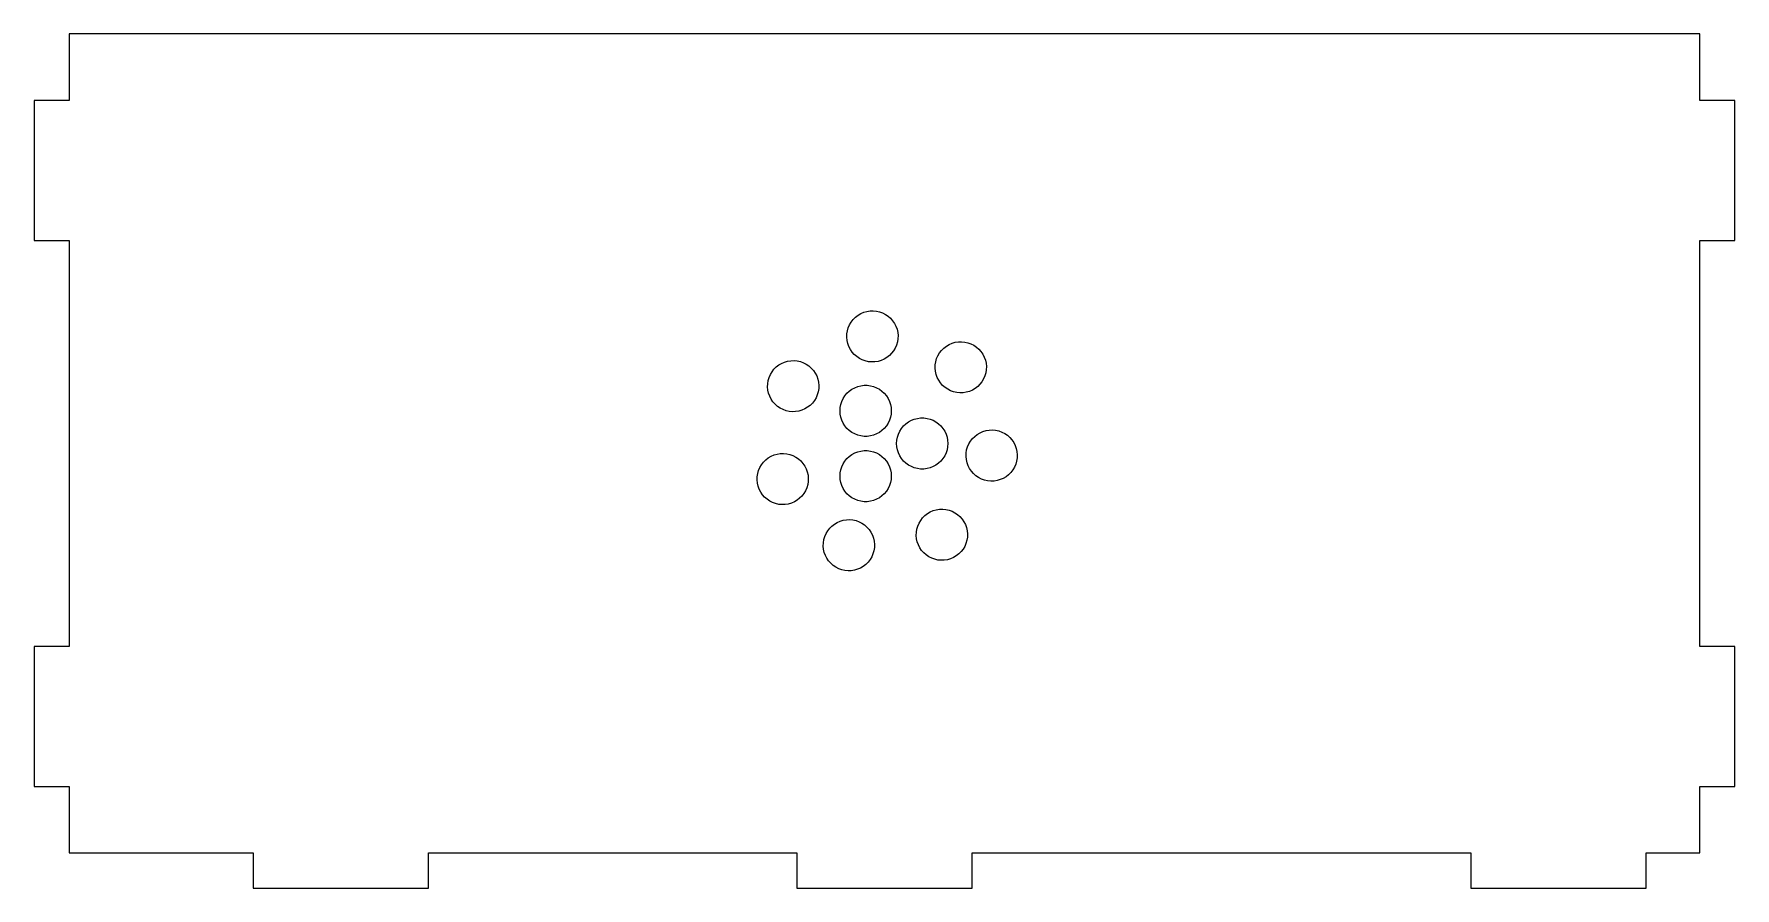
# Model space of a CAD drawing. Header units: metres. Extents: x -158 to 158, y -82 to 76.
import ezdxf

# ---------------------------------------------------------------- set-up
doc = ezdxf.new("R2010")
doc.units = ezdxf.units.M

msp = doc.modelspace()

# ---------------------------------------------------------------- linework, layer by layer
for p, q in [((151.25, 76), (-151.25, 76)), ((-151.25, 76), (-151.25, 63.6667)), ((151.25, 63.6667), (151.25, 76)), ((-151.25, 63.6667), (-157.75, 63.6667)), ((-157.75, 63.6667), (-157.75, 37.6667)), ((157.75, 63.6667), (151.25, 63.6667)), ((157.75, 37.6667), (157.75, 63.6667)), ((-157.75, 37.6667), (-151.25, 37.6667)), ((-151.25, 37.6667), (-151.25, -37.6667)), ((151.25, -37.6667), (151.25, 37.6667)), ((151.25, 37.6667), (157.75, 37.6667)), ((-6.47156, 22.0307), (-6.16792, 22.5441)), ((-6.16792, 22.5441), (-5.80231, 23.0155)), ((-5.80231, 23.0155), (-5.38051, 23.4373)), ((-5.38051, 23.4373), (-4.90918, 23.8029)), ((-4.90918, 23.8029), (-4.39574, 24.1065)), ((-4.39574, 24.1065), (-3.84828, 24.3434)), ((-3.84828, 24.3434), (-3.27547, 24.5098)), ((-3.27547, 24.5098), (-2.68629, 24.6031)), ((-2.68629, 24.6031), (-2.09009, 24.6219)), ((-2.09009, 24.6219), (-1.49622, 24.5658)), ((-1.49622, 24.5658), (-0.914078, 24.4356)), ((-0.914078, 24.4356), (-0.352829, 24.2336)), ((-0.352829, 24.2336), (0.17865, 23.9628)), ((0.17865, 23.9628), (0.672012, 23.6275)), ((0.672012, 23.6275), (1.11946, 23.233)), ((1.11946, 23.233), (1.51395, 22.7855)), ((1.51395, 22.7855), (1.84923, 22.2922)), ((1.84923, 22.2922), (2.12004, 21.7607)), ((-6.98694, 19.725), (-6.9682, 20.3213)), ((-6.9308, 19.1312), (-6.98694, 19.725)), ((-6.9682, 20.3213), (-6.87489, 20.9104)), ((-6.80067, 18.549), (-6.9308, 19.1312)), ((-6.87489, 20.9104), (-6.70847, 21.4832)), ((-6.70847, 21.4832), (-6.47156, 22.0307)), ((2.12004, 21.7607), (2.3221, 21.1994)), ((2.3221, 21.1994), (2.45222, 20.6173)), ((2.48962, 19.4272), (2.3963, 18.8381)), ((2.45222, 20.6173), (2.50836, 20.0234)), ((2.50836, 20.0234), (2.48962, 19.4272)), ((-6.59862, 17.9878), (-6.80067, 18.549)), ((-6.3278, 17.4563), (-6.59862, 17.9878)), ((-5.99252, 16.9629), (-6.3278, 17.4563)), ((-5.59804, 16.5155), (-5.99252, 16.9629)), ((-5.15059, 16.121), (-5.59804, 16.5155)), ((-4.65723, 15.7857), (-5.15059, 16.121)), ((-4.12573, 15.5149), (-4.65723, 15.7857)), ((0.430603, 15.9456), (-0.082825, 15.642)), ((0.901932, 16.3112), (0.430603, 15.9456)), ((1.32373, 16.733), (0.901932, 16.3112)), ((1.68933, 17.2043), (1.32373, 16.733)), ((1.99298, 17.7178), (1.68933, 17.2043)), ((2.22989, 18.2652), (1.99298, 17.7178)), ((2.3963, 18.8381), (2.22989, 18.2652)), ((9.67294, 15.7511), (9.90985, 16.2986)), ((9.90985, 16.2986), (10.2135, 16.812)), ((10.2135, 16.812), (10.5791, 17.2834)), ((10.5791, 17.2834), (11.0009, 17.7052)), ((11.0009, 17.7052), (11.4722, 18.0708)), ((11.4722, 18.0708), (11.9857, 18.3744)), ((11.9857, 18.3744), (12.5331, 18.6113)), ((12.5331, 18.6113), (13.1059, 18.7777)), ((13.1059, 18.7777), (13.6951, 18.871)), ((13.6951, 18.871), (14.2913, 18.8898)), ((14.2913, 18.8898), (14.8852, 18.8336)), ((14.8852, 18.8336), (15.4673, 18.7035)), ((15.4673, 18.7035), (16.0286, 18.5015)), ((16.0286, 18.5015), (16.5601, 18.2307)), ((16.5601, 18.2307), (17.0534, 17.8954)), ((17.0534, 17.8954), (17.5009, 17.5009)), ((17.5009, 17.5009), (17.8954, 17.0534)), ((17.8954, 17.0534), (18.2307, 16.5601)), ((18.2307, 16.5601), (18.5015, 16.0286)), ((18.5015, 16.0286), (18.7035, 15.4673)), ((-21.4037, 12.2496), (-21.1668, 12.7971)), ((-21.1668, 12.7971), (-20.8631, 13.3105)), ((-20.8631, 13.3105), (-20.4975, 13.7819)), ((-20.4975, 13.7819), (-20.0757, 14.2037)), ((-20.0757, 14.2037), (-19.6044, 14.5693)), ((-19.6044, 14.5693), (-19.0909, 14.8729)), ((-19.0909, 14.8729), (-18.5435, 15.1098)), ((-18.5435, 15.1098), (-17.9707, 15.2762)), ((-17.9707, 15.2762), (-17.3815, 15.3696)), ((-17.3815, 15.3696), (-16.7853, 15.3883)), ((-16.7853, 15.3883), (-16.1914, 15.3322)), ((-16.1914, 15.3322), (-15.6093, 15.202)), ((-15.6093, 15.202), (-15.048, 15)), ((-15.048, 15), (-14.5165, 14.7292)), ((-14.5165, 14.7292), (-14.0232, 14.3939)), ((-14.0232, 14.3939), (-13.5757, 13.9994)), ((-13.5757, 13.9994), (-13.1812, 13.5519)), ((-13.1812, 13.5519), (-12.8459, 13.0586)), ((-12.8459, 13.0586), (-12.5751, 12.5271)), ((-3.56448, 15.3128), (-4.12573, 15.5149)), ((-2.98235, 15.1827), (-3.56448, 15.3128)), ((-2.38849, 15.1266), (-2.98235, 15.1827)), ((-1.79227, 15.1453), (-2.38849, 15.1266)), ((-1.20309, 15.2386), (-1.79227, 15.1453)), ((-0.63028, 15.4051), (-1.20309, 15.2386)), ((-0.082825, 15.642), (-0.63028, 15.4051)), ((9.39447, 13.9929), (9.41321, 14.5891)), ((9.45061, 13.3991), (9.39447, 13.9929)), ((9.41321, 14.5891), (9.50653, 15.1783)), ((9.58073, 12.8169), (9.45061, 13.3991)), ((9.50653, 15.1783), (9.67294, 15.7511)), ((9.78279, 12.2557), (9.58073, 12.8169)), ((18.7777, 13.1059), (18.6113, 12.5331)), ((18.7035, 15.4673), (18.8336, 14.8852)), ((18.871, 13.6951), (18.7777, 13.1059)), ((18.8336, 14.8852), (18.8898, 14.2913)), ((18.8898, 14.2913), (18.871, 13.6951)), ((-21.6821, 10.4914), (-21.6634, 11.0876)), ((-21.626, 9.89757), (-21.6821, 10.4914)), ((-21.6634, 11.0876), (-21.5701, 11.6768)), ((-21.4959, 9.31543), (-21.626, 9.89757)), ((-21.5701, 11.6768), (-21.4037, 12.2496)), ((-12.5751, 12.5271), (-12.3731, 11.9658)), ((-12.2989, 9.60445), (-12.4653, 9.03163)), ((-12.3731, 11.9658), (-12.243, 11.3837)), ((-12.2056, 10.1936), (-12.2989, 9.60445)), ((-12.243, 11.3837), (-12.1868, 10.7898)), ((-12.1868, 10.7898), (-12.2056, 10.1936)), ((-6.9626, 9.31377), (-6.52776, 9.72211)), ((-6.52776, 9.72211), (-6.04517, 10.0727)), ((-6.04517, 10.0727), (-5.52245, 10.3601)), ((-5.52245, 10.3601), (-4.96782, 10.5797)), ((-4.96782, 10.5797), (-4.39006, 10.728)), ((-4.39006, 10.728), (-3.79825, 10.8028)), ((-3.79825, 10.8028), (-3.20174, 10.8028)), ((-3.20174, 10.8028), (-2.60992, 10.728)), ((-2.60992, 10.728), (-2.03217, 10.5797)), ((-2.03217, 10.5797), (-1.47754, 10.3601)), ((-1.47754, 10.3601), (-0.954819, 10.0727)), ((-0.954819, 10.0727), (-0.472229, 9.72211)), ((-0.472229, 9.72211), (-0.037384, 9.31377)), ((10.0536, 11.7242), (9.78279, 12.2557)), ((10.3889, 11.2308), (10.0536, 11.7242)), ((10.7834, 10.7834), (10.3889, 11.2308)), ((11.2308, 10.3889), (10.7834, 10.7834)), ((11.7242, 10.0536), (11.2308, 10.3889)), ((12.2557, 9.78279), (11.7242, 10.0536)), ((12.8169, 9.58073), (12.2557, 9.78279)), ((13.3991, 9.45061), (12.8169, 9.58073)), ((15.1783, 9.50653), (14.5891, 9.41321)), ((15.7511, 9.67294), (15.1783, 9.50653)), ((16.2986, 9.90985), (15.7511, 9.67294)), ((16.812, 10.2135), (16.2986, 9.90985)), ((17.2834, 10.5791), (16.812, 10.2135)), ((17.7052, 11.0009), (17.2834, 10.5791)), ((18.0708, 11.4722), (17.7052, 11.0009)), ((18.3744, 11.9857), (18.0708, 11.4722)), ((18.6113, 12.5331), (18.3744, 11.9857)), ((-21.2938, 8.75418), (-21.4959, 9.31543)), ((-21.023, 8.22269), (-21.2938, 8.75418)), ((-20.6877, 7.72932), (-21.023, 8.22269)), ((-20.2932, 7.28188), (-20.6877, 7.72932)), ((-19.8458, 6.88741), (-20.2932, 7.28188)), ((-19.3524, 6.55211), (-19.8458, 6.88741)), ((-18.8209, 6.2813), (-19.3524, 6.55211)), ((-14.778, 6.40836), (-15.3255, 6.17145)), ((-14.2646, 6.71201), (-14.778, 6.40836)), ((-13.7932, 7.07761), (-14.2646, 6.71201)), ((-13.3714, 7.4994), (-13.7932, 7.07761)), ((-13.0058, 7.97073), (-13.3714, 7.4994)), ((-12.7022, 8.48418), (-13.0058, 7.97073)), ((-12.4653, 9.03163), (-12.7022, 8.48418)), ((-8.25, 6.06216), (-8.21254, 6.6575)), ((-8.21254, 6.6575), (-8.10077, 7.24345)), ((-8.10077, 7.24345), (-7.91643, 7.81076)), ((-7.91643, 7.81076), (-7.66245, 8.35049)), ((-7.66245, 8.35049), (-7.34282, 8.85416)), ((-7.34282, 8.85416), (-6.9626, 9.31377)), ((-0.037384, 9.31377), (0.342819, 8.85416)), ((0.342819, 8.85416), (0.662445, 8.35049)), ((0.662445, 8.35049), (0.916428, 7.81076)), ((0.916428, 7.81076), (1.10077, 7.24345)), ((1.10077, 7.24345), (1.21254, 6.6575)), ((1.21254, 6.6575), (1.25, 6.06216)), ((13.9929, 9.39447), (13.3991, 9.45061)), ((14.5891, 9.41321), (13.9929, 9.39447)), ((-18.2597, 6.07924), (-18.8209, 6.2813)), ((-17.6775, 5.94911), (-18.2597, 6.07924)), ((-17.0837, 5.89297), (-17.6775, 5.94911)), ((-16.4875, 5.91171), (-17.0837, 5.89297)), ((-15.8983, 6.00504), (-16.4875, 5.91171)), ((-15.3255, 6.17145), (-15.8983, 6.00504)), ((-8.21254, 5.46684), (-8.25, 6.06216)), ((-8.10077, 4.88089), (-8.21254, 5.46684)), ((-7.91643, 4.31358), (-8.10077, 4.88089)), ((-7.66245, 3.77383), (-7.91643, 4.31358)), ((-7.34282, 3.27019), (-7.66245, 3.77383)), ((-6.9626, 2.81058), (-7.34282, 3.27019)), ((0.342819, 3.27019), (-0.037384, 2.81058)), ((0.662445, 3.77383), (0.342819, 3.27019)), ((0.916428, 4.31358), (0.662445, 3.77383)), ((1.10077, 4.88089), (0.916428, 4.31358)), ((1.21254, 5.46684), (1.10077, 4.88089)), ((1.25, 6.06216), (1.21254, 5.46684)), ((3.15717, 2.79198), (3.53738, 3.25159)), ((3.53738, 3.25159), (3.97223, 3.65993)), ((3.97223, 3.65993), (4.45482, 4.01054)), ((4.45482, 4.01054), (4.97754, 4.29793)), ((4.97754, 4.29793), (5.53217, 4.51752)), ((5.53217, 4.51752), (6.10992, 4.66586)), ((6.10992, 4.66586), (6.70174, 4.74062)), ((6.70174, 4.74062), (7.29825, 4.74062)), ((7.29825, 4.74062), (7.89006, 4.66586)), ((7.89006, 4.66586), (8.46782, 4.51752)), ((8.46782, 4.51752), (9.02245, 4.29793)), ((9.02245, 4.29793), (9.54517, 4.01054)), ((9.54517, 4.01054), (10.0278, 3.65993)), ((10.0278, 3.65993), (10.4626, 3.25159)), ((10.4626, 3.25159), (10.8428, 2.79198)), ((-6.52776, 2.40224), (-6.9626, 2.81058)), ((-6.04517, 2.05161), (-6.52776, 2.40224)), ((-5.52245, 1.76424), (-6.04517, 2.05161)), ((-4.96782, 1.54465), (-5.52245, 1.76424)), ((-4.39006, 1.3963), (-4.96782, 1.54465)), ((-3.79825, 1.32155), (-4.39006, 1.3963)), ((-3.20174, 1.32155), (-3.79825, 1.32155)), ((-2.60992, 1.3963), (-3.20174, 1.32155)), ((-2.03217, 1.54465), (-2.60992, 1.3963)), ((-1.47754, 1.76424), (-2.03217, 1.54465)), ((-0.954819, 2.05161), (-1.47754, 1.76424)), ((-0.472229, 2.40224), (-0.954819, 2.05161)), ((-0.037384, 2.81058), (-0.472229, 2.40224)), ((2.25, 0), (2.28745, 0.595322)), ((2.28745, -0.595322), (2.25, 0)), ((2.28745, 0.595322), (2.39922, 1.18127)), ((2.39922, 1.18127), (2.58356, 1.74858)), ((2.58356, 1.74858), (2.83754, 2.28831)), ((2.83754, 2.28831), (3.15717, 2.79198)), ((10.8428, 2.79198), (11.1624, 2.28831)), ((11.1624, 2.28831), (11.4164, 1.74858)), ((11.4164, 1.74858), (11.6008, 1.18127)), ((11.6008, 1.18127), (11.7125, 0.595322)), ((11.7125, 0.595322), (11.75, 0)), ((11.75, 0), (11.7125, -0.595322)), ((15.642, -0.082825), (15.9456, 0.430603)), ((15.9456, 0.430603), (16.3112, 0.901932)), ((16.3112, 0.901932), (16.733, 1.32373)), ((16.733, 1.32373), (17.2043, 1.68933)), ((17.2043, 1.68933), (17.7178, 1.99298)), ((17.7178, 1.99298), (18.2652, 2.22989)), ((18.2652, 2.22989), (18.8381, 2.3963)), ((18.8381, 2.3963), (19.4272, 2.48962)), ((19.4272, 2.48962), (20.0234, 2.50836)), ((20.0234, 2.50836), (20.6173, 2.45222)), ((20.6173, 2.45222), (21.1994, 2.3221)), ((21.1994, 2.3221), (21.7607, 2.12004)), ((21.7607, 2.12004), (22.2922, 1.84923)), ((22.2922, 1.84923), (22.7855, 1.51395)), ((22.7855, 1.51395), (23.233, 1.11946)), ((23.233, 1.11946), (23.6275, 0.672012)), ((23.6275, 0.672012), (23.9628, 0.17865)), ((23.9628, 0.17865), (24.2336, -0.352829)), ((-22.4407, -3.46434), (-22.0189, -3.04254)), ((-22.0189, -3.04254), (-21.5476, -2.67694)), ((-21.5476, -2.67694), (-21.0341, -2.37329)), ((-21.0341, -2.37329), (-20.4867, -2.13638)), ((-20.4867, -2.13638), (-19.9138, -1.96997)), ((-19.9138, -1.96997), (-19.3247, -1.87665)), ((-19.3247, -1.87665), (-18.7285, -1.85793)), ((-18.7285, -1.85793), (-18.1346, -1.91405)), ((-18.1346, -1.91405), (-17.5524, -2.04417)), ((-17.5524, -2.04417), (-16.9912, -2.24625)), ((-16.9912, -2.24625), (-16.4597, -2.51704)), ((-16.4597, -2.51704), (-15.9664, -2.85234)), ((-15.9664, -2.85234), (-15.5189, -3.24681)), ((-7.34282, -3.27019), (-6.9626, -2.81058)), ((-6.9626, -2.81058), (-6.52776, -2.40224)), ((-6.52776, -2.40224), (-6.04517, -2.05161)), ((-6.04517, -2.05161), (-5.52245, -1.76424)), ((-5.52245, -1.76424), (-4.96782, -1.54465)), ((-4.96782, -1.54465), (-4.39006, -1.3963)), ((-4.39006, -1.3963), (-3.79825, -1.32155)), ((-3.79825, -1.32155), (-3.20174, -1.32155)), ((-3.20174, -1.32155), (-2.60992, -1.3963)), ((-2.60992, -1.3963), (-2.03217, -1.54465)), ((-2.03217, -1.54465), (-1.47754, -1.76424)), ((-1.47754, -1.76424), (-0.954819, -2.05161)), ((-0.954819, -2.05161), (-0.472229, -2.40224)), ((-0.472229, -2.40224), (-0.037384, -2.81058)), ((-0.037384, -2.81058), (0.342819, -3.27019)), ((2.39922, -1.18127), (2.28745, -0.595322)), ((2.58356, -1.74858), (2.39922, -1.18127)), ((2.83754, -2.28831), (2.58356, -1.74858)), ((3.15717, -2.79198), (2.83754, -2.28831)), ((3.53738, -3.25159), (3.15717, -2.79198)), ((10.8428, -2.79198), (10.4626, -3.25159)), ((11.1624, -2.28831), (10.8428, -2.79198)), ((11.4164, -1.74858), (11.1624, -2.28831)), ((11.6008, -1.18127), (11.4164, -1.74858)), ((11.7125, -0.595322), (11.6008, -1.18127)), ((15.1266, -2.38849), (15.1453, -1.79227)), ((15.1827, -2.98235), (15.1266, -2.38849)), ((15.1453, -1.79227), (15.2386, -1.20309)), ((15.3128, -3.56448), (15.1827, -2.98235)), ((15.2386, -1.20309), (15.4051, -0.63028)), ((15.4051, -0.63028), (15.642, -0.082825)), ((24.2336, -0.352829), (24.4356, -0.914078)), ((24.4356, -0.914078), (24.5658, -1.49622)), ((24.6031, -2.68629), (24.5098, -3.27547)), ((24.5658, -1.49622), (24.6219, -2.09009)), ((24.6219, -2.09009), (24.6031, -2.68629)), ((-23.6253, -6.75478), (-23.6066, -6.15855)), ((-23.6066, -6.15855), (-23.5133, -5.5694)), ((-23.5133, -5.5694), (-23.3468, -4.99657)), ((-23.3468, -4.99657), (-23.1099, -4.44911)), ((-23.1099, -4.44911), (-22.8063, -3.93568)), ((-22.8063, -3.93568), (-22.4407, -3.46434)), ((-15.5189, -3.24681), (-15.1244, -3.69426)), ((-15.1244, -3.69426), (-14.7891, -4.18762)), ((-14.7891, -4.18762), (-14.5183, -4.71912)), ((-14.5183, -4.71912), (-14.3163, -5.28036)), ((-14.3163, -5.28036), (-14.1861, -5.8625)), ((-14.1861, -5.8625), (-14.13, -6.45638)), ((-8.25, -6.06216), (-8.21254, -5.46684)), ((-8.21254, -6.6575), (-8.25, -6.06216)), ((-8.21254, -5.46684), (-8.10077, -4.88089)), ((-8.10077, -4.88089), (-7.91643, -4.31358)), ((-7.91643, -4.31358), (-7.66245, -3.77383)), ((-7.66245, -3.77383), (-7.34282, -3.27019)), ((0.342819, -3.27019), (0.662445, -3.77383)), ((0.662445, -3.77383), (0.916428, -4.31358)), ((0.916428, -4.31358), (1.10077, -4.88089)), ((1.10077, -4.88089), (1.21254, -5.46684)), ((1.21254, -5.46684), (1.25, -6.06216)), ((1.25, -6.06216), (1.21254, -6.6575)), ((3.97223, -3.65993), (3.53738, -3.25159)), ((4.45482, -4.01054), (3.97223, -3.65993)), ((4.97754, -4.29793), (4.45482, -4.01054)), ((5.53217, -4.51752), (4.97754, -4.29793)), ((6.10992, -4.66586), (5.53217, -4.51752)), ((6.70174, -4.74062), (6.10992, -4.66586)), ((7.29825, -4.74062), (6.70174, -4.74062)), ((7.89006, -4.66586), (7.29825, -4.74062)), ((8.46782, -4.51752), (7.89006, -4.66586)), ((9.02245, -4.29793), (8.46782, -4.51752)), ((9.54517, -4.01054), (9.02245, -4.29793)), ((10.0278, -3.65993), (9.54517, -4.01054)), ((10.4626, -3.25159), (10.0278, -3.65993)), ((15.5149, -4.12573), (15.3128, -3.56448)), ((15.7857, -4.65723), (15.5149, -4.12573)), ((16.121, -5.15059), (15.7857, -4.65723)), ((16.5155, -5.59804), (16.121, -5.15059)), ((16.9629, -5.99252), (16.5155, -5.59804)), ((17.4563, -6.3278), (16.9629, -5.99252)), ((22.5441, -6.16792), (22.0307, -6.47156)), ((23.0155, -5.80231), (22.5441, -6.16792)), ((23.4373, -5.38051), (23.0155, -5.80231)), ((23.8029, -4.90918), (23.4373, -5.38051)), ((24.1065, -4.39574), (23.8029, -4.90918)), ((24.3434, -3.84828), (24.1065, -4.39574)), ((24.5098, -3.27547), (24.3434, -3.84828)), ((-23.5692, -7.34863), (-23.6253, -6.75478)), ((-23.4391, -7.93079), (-23.5692, -7.34863)), ((-23.237, -8.49202), (-23.4391, -7.93079)), ((-22.9662, -9.02351), (-23.237, -8.49202)), ((-22.6309, -9.51688), (-22.9662, -9.02351)), ((-14.949, -9.27547), (-15.3146, -9.74681)), ((-14.6454, -8.76202), (-14.949, -9.27547)), ((-14.4085, -8.21458), (-14.6454, -8.76202)), ((-14.2421, -7.64175), (-14.4085, -8.21458)), ((-14.1487, -7.05258), (-14.2421, -7.64175)), ((-14.13, -6.45638), (-14.1487, -7.05258)), ((-8.10077, -7.24345), (-8.21254, -6.6575)), ((-7.91643, -7.81076), (-8.10077, -7.24345)), ((-7.66245, -8.35049), (-7.91643, -7.81076)), ((-7.34282, -8.85416), (-7.66245, -8.35049)), ((-6.9626, -9.31377), (-7.34282, -8.85416)), ((-6.52776, -9.72211), (-6.9626, -9.31377)), ((-0.037384, -9.31377), (-0.472229, -9.72211)), ((0.342819, -8.85416), (-0.037384, -9.31377)), ((0.662445, -8.35049), (0.342819, -8.85416)), ((0.916428, -7.81076), (0.662445, -8.35049)), ((1.10077, -7.24345), (0.916428, -7.81076)), ((1.21254, -6.6575), (1.10077, -7.24345)), ((17.9878, -6.59862), (17.4563, -6.3278)), ((18.549, -6.80067), (17.9878, -6.59862)), ((19.1312, -6.9308), (18.549, -6.80067)), ((19.725, -6.98694), (19.1312, -6.9308)), ((20.3213, -6.9682), (19.725, -6.98694)), ((20.9104, -6.87489), (20.3213, -6.9682)), ((21.4832, -6.70847), (20.9104, -6.87489)), ((22.0307, -6.47156), (21.4832, -6.70847)), ((-22.2364, -9.96432), (-22.6309, -9.51688)), ((-21.789, -10.3588), (-22.2364, -9.96432)), ((-21.2956, -10.6941), (-21.789, -10.3588)), ((-20.7641, -10.9649), (-21.2956, -10.6941)), ((-20.2029, -11.167), (-20.7641, -10.9649)), ((-19.6207, -11.2971), (-20.2029, -11.167)), ((-19.0269, -11.3532), (-19.6207, -11.2971)), ((-18.4306, -11.3345), (-19.0269, -11.3532)), ((-17.8415, -11.2412), (-18.4306, -11.3345)), ((-17.2686, -11.0748), (-17.8415, -11.2412)), ((-16.7212, -10.8379), (-17.2686, -11.0748)), ((-16.2078, -10.5342), (-16.7212, -10.8379)), ((-15.7364, -10.1686), (-16.2078, -10.5342)), ((-15.3146, -9.74681), (-15.7364, -10.1686)), ((-6.04517, -10.0727), (-6.52776, -9.72211)), ((-5.52245, -10.3601), (-6.04517, -10.0727)), ((-4.96782, -10.5797), (-5.52245, -10.3601)), ((-4.39006, -10.728), (-4.96782, -10.5797)), ((-3.79825, -10.8028), (-4.39006, -10.728)), ((-3.20174, -10.8028), (-3.79825, -10.8028)), ((-2.60992, -10.728), (-3.20174, -10.8028)), ((-2.03217, -10.5797), (-2.60992, -10.728)), ((-1.47754, -10.3601), (-2.03217, -10.5797)), ((-0.954819, -10.0727), (-1.47754, -10.3601)), ((-0.472229, -9.72211), (-0.954819, -10.0727)), ((8.48418, -12.7022), (9.03163, -12.4653)), ((9.03163, -12.4653), (9.60445, -12.2989)), ((9.60445, -12.2989), (10.1936, -12.2056)), ((10.1936, -12.2056), (10.7898, -12.1868)), ((10.7898, -12.1868), (11.3837, -12.243)), ((11.3837, -12.243), (11.9658, -12.3731)), ((11.9658, -12.3731), (12.5271, -12.5751)), ((12.5271, -12.5751), (13.0586, -12.8459)), ((-10.5342, -16.2078), (-10.1686, -15.7364)), ((-10.1686, -15.7364), (-9.74681, -15.3146)), ((-9.74681, -15.3146), (-9.27547, -14.949)), ((-9.27547, -14.949), (-8.76202, -14.6454)), ((-8.76202, -14.6454), (-8.21458, -14.4085)), ((-8.21458, -14.4085), (-7.64175, -14.2421)), ((-7.64175, -14.2421), (-7.05258, -14.1487)), ((-7.05258, -14.1487), (-6.45638, -14.13)), ((-6.45638, -14.13), (-5.8625, -14.1861)), ((-5.8625, -14.1861), (-5.28036, -14.3163)), ((-5.28036, -14.3163), (-4.71912, -14.5183)), ((-4.71912, -14.5183), (-4.18762, -14.7891)), ((-4.18762, -14.7891), (-3.69426, -15.1244)), ((-3.69426, -15.1244), (-3.24681, -15.5189)), ((-3.24681, -15.5189), (-2.85234, -15.9664)), ((6.00504, -15.8983), (6.17145, -15.3255)), ((6.17145, -15.3255), (6.40836, -14.778)), ((6.40836, -14.778), (6.71201, -14.2646)), ((6.71201, -14.2646), (7.07761, -13.7932)), ((7.07761, -13.7932), (7.4994, -13.3714)), ((7.4994, -13.3714), (7.97073, -13.0058)), ((7.97073, -13.0058), (8.48418, -12.7022)), ((13.0586, -12.8459), (13.5519, -13.1812)), ((13.5519, -13.1812), (13.9994, -13.5757)), ((13.9994, -13.5757), (14.3939, -14.0232)), ((14.3939, -14.0232), (14.7292, -14.5165)), ((14.7292, -14.5165), (15, -15.048)), ((15, -15.048), (15.202, -15.6093)), ((15.202, -15.6093), (15.3322, -16.1914)), ((-11.3532, -19.0269), (-11.3345, -18.4306)), ((-11.3345, -18.4306), (-11.2412, -17.8415)), ((-11.2412, -17.8415), (-11.0748, -17.2686)), ((-11.0748, -17.2686), (-10.8379, -16.7212)), ((-10.8379, -16.7212), (-10.5342, -16.2078)), ((-2.85234, -15.9664), (-2.51704, -16.4597)), ((-2.51704, -16.4597), (-2.24625, -16.9912)), ((-2.24625, -16.9912), (-2.04417, -17.5524)), ((-2.04417, -17.5524), (-1.91405, -18.1346)), ((-1.91405, -18.1346), (-1.85793, -18.7285)), ((-1.85793, -18.7285), (-1.87665, -19.3247)), ((5.89297, -17.0837), (5.91171, -16.4875)), ((5.94911, -17.6775), (5.89297, -17.0837)), ((5.91171, -16.4875), (6.00504, -15.8983)), ((6.07924, -18.2597), (5.94911, -17.6775)), ((6.2813, -18.8209), (6.07924, -18.2597)), ((6.55211, -19.3524), (6.2813, -18.8209)), ((15.1098, -18.5435), (14.8729, -19.0909)), ((15.2762, -17.9707), (15.1098, -18.5435)), ((15.3696, -17.3815), (15.2762, -17.9707)), ((15.3322, -16.1914), (15.3883, -16.7853)), ((15.3883, -16.7853), (15.3696, -17.3815)), ((-11.2971, -19.6207), (-11.3532, -19.0269)), ((-11.167, -20.2029), (-11.2971, -19.6207)), ((-10.9649, -20.7641), (-11.167, -20.2029)), ((-10.6941, -21.2956), (-10.9649, -20.7641)), ((-10.3588, -21.789), (-10.6941, -21.2956)), ((-9.96432, -22.2364), (-10.3588, -21.789)), ((-3.04254, -22.0189), (-3.46434, -22.4407)), ((-2.67694, -21.5476), (-3.04254, -22.0189)), ((-2.37329, -21.0341), (-2.67694, -21.5476)), ((-2.13638, -20.4867), (-2.37329, -21.0341)), ((-1.96997, -19.9138), (-2.13638, -20.4867)), ((-1.87665, -19.3247), (-1.96997, -19.9138)), ((6.88741, -19.8458), (6.55211, -19.3524)), ((7.28188, -20.2932), (6.88741, -19.8458)), ((7.72932, -20.6877), (7.28188, -20.2932)), ((8.22269, -21.023), (7.72932, -20.6877)), ((8.75418, -21.2938), (8.22269, -21.023)), ((9.31543, -21.4959), (8.75418, -21.2938)), ((9.89757, -21.626), (9.31543, -21.4959)), ((10.4914, -21.6821), (9.89757, -21.626)), ((11.0876, -21.6634), (10.4914, -21.6821)), ((11.6768, -21.5701), (11.0876, -21.6634)), ((12.2496, -21.4037), (11.6768, -21.5701)), ((12.7971, -21.1668), (12.2496, -21.4037)), ((13.3105, -20.8631), (12.7971, -21.1668)), ((13.7819, -20.4975), (13.3105, -20.8631)), ((14.2037, -20.0757), (13.7819, -20.4975)), ((14.5693, -19.6044), (14.2037, -20.0757)), ((14.8729, -19.0909), (14.5693, -19.6044)), ((-9.51688, -22.6309), (-9.96432, -22.2364)), ((-9.02351, -22.9662), (-9.51688, -22.6309)), ((-8.49202, -23.237), (-9.02351, -22.9662)), ((-7.93079, -23.4391), (-8.49202, -23.237)), ((-7.34863, -23.5692), (-7.93079, -23.4391)), ((-6.75478, -23.6253), (-7.34863, -23.5692)), ((-6.15855, -23.6066), (-6.75478, -23.6253)), ((-5.5694, -23.5133), (-6.15855, -23.6066)), ((-4.99657, -23.3468), (-5.5694, -23.5133)), ((-4.44911, -23.1099), (-4.99657, -23.3468)), ((-3.93568, -22.8063), (-4.44911, -23.1099)), ((-3.46434, -22.4407), (-3.93568, -22.8063)), ((-151.25, -37.6667), (-157.75, -37.6667)), ((-157.75, -37.6667), (-157.75, -63.6667)), ((157.75, -37.6667), (151.25, -37.6667)), ((157.75, -63.6667), (157.75, -37.6667)), ((-157.75, -63.6667), (-151.25, -63.6667)), ((-151.25, -63.6667), (-151.25, -76)), ((151.25, -76), (151.25, -63.6667)), ((151.25, -63.6667), (157.75, -63.6667)), ((-151.25, -76), (-117.083, -76)), ((-117.083, -76), (-117.083, -82.5)), ((-84.5833, -76), (-16.25, -76)), ((-84.5833, -82.5), (-84.5833, -76)), ((-16.25, -76), (-16.25, -82.5)), ((16.25, -82.5), (16.25, -76)), ((16.25, -76), (108.75, -76)), ((108.75, -76), (108.75, -82.5)), ((141.25, -82.5), (141.25, -76)), ((141.25, -76), (151.25, -76)), ((-117.083, -82.5), (-84.5833, -82.5)), ((-16.25, -82.5), (16.25, -82.5)), ((108.75, -82.5), (141.25, -82.5))]:
    msp.add_line(p, q)

doc.saveas('drawing.dxf')
